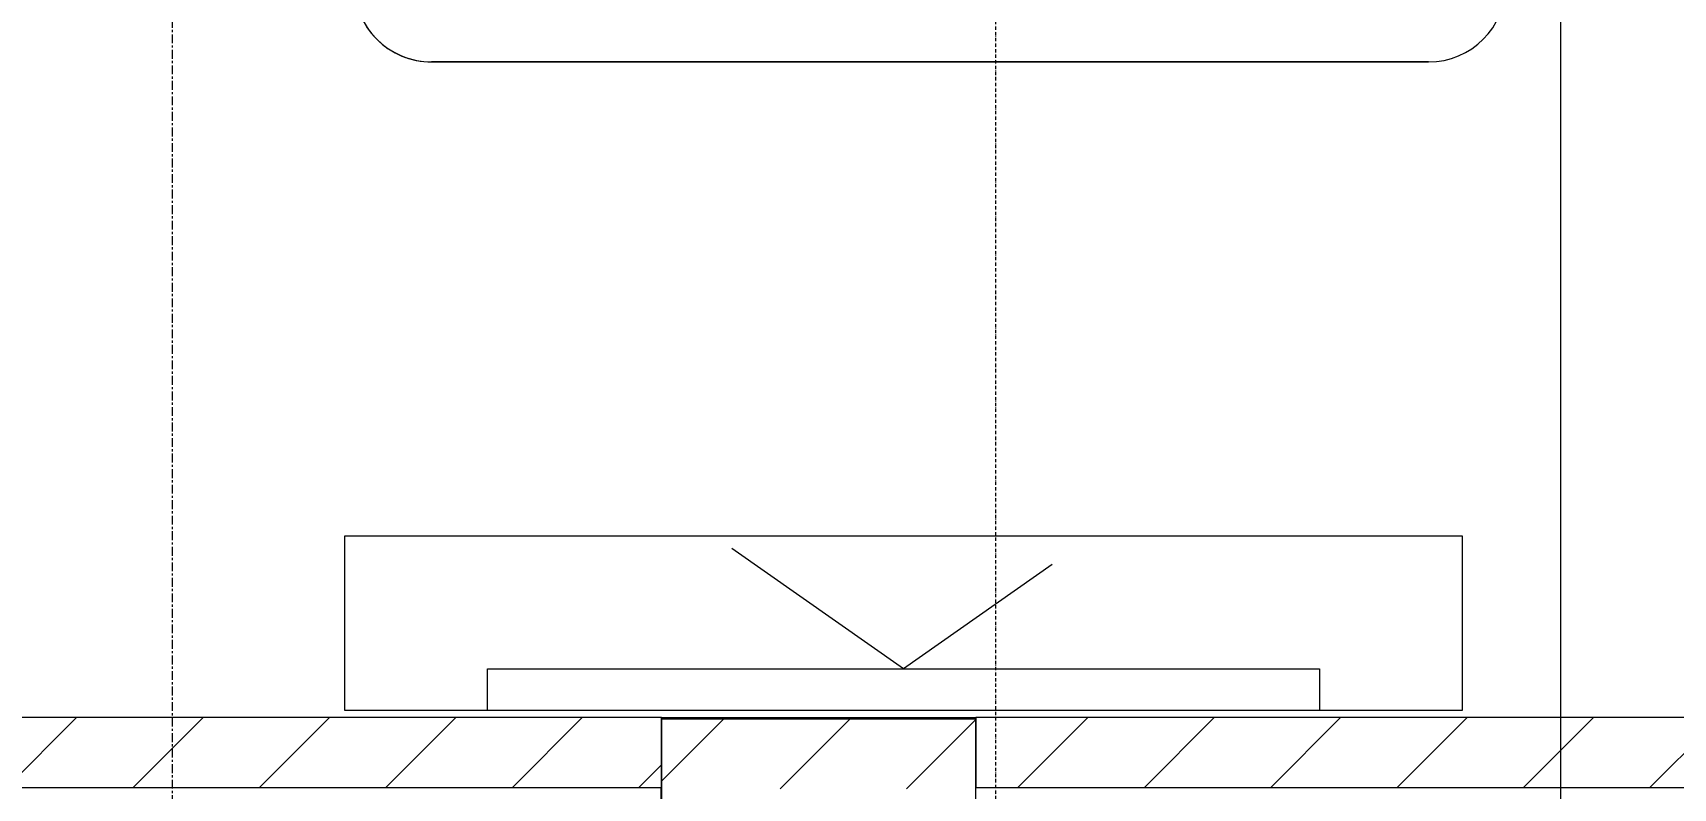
# Model space of a CAD drawing. Header units: millimetres. Extents: x 962 to 239635, y -15958 to 82755.
# Drawn here: x 107503 to 109853, y 66736 to 67817 of the extents above; entities that cross this region are included whole.
import ezdxf

# ---------------------------------------------------------------- set-up
doc = ezdxf.new("R2010")
doc.units = ezdxf.units.MM
doc.linetypes.add('Dash Dot 3_16_', pattern=[7.9375, 4.7625, -1.5875, 0, -1.5875])
doc.linetypes.add('Grid Line', pattern=[22.225, 12.7, -3.175, 3.175, -3.175])
for name, color, linetype, lineweight in [('0-1', 7, 'Continuous', 5), ('A-ANNO-DIMS', 211, 'Continuous', 9), ('A-ANNO-DIMS-160', 211, 'Continuous', 9), ('A-FLOR-1', 250, 'Continuous', 9), ('A-FLOR-2', 9, 'Continuous', 9), ('A-WALL-1', 253, 'Continuous', 18), ('A-WALL-3', 113, 'Continuous', 18), ('A-WALL-PATT-1', 10, 'Continuous', 9), ('A-WALL-PATT-2', 111, 'Continuous', 9), ('G-ANNO-SYMB-1', 111, 'Dash Dot 3_16_', 18), ('I-FURN-1', 254, 'Continuous', 9), ('S-GRID-1', 1, 'Grid Line', 9)]:
    doc.layers.add(name, color=color, linetype=linetype, lineweight=lineweight)
doc.styles.add('UTM Avo', font='UTM Avo.ttf', dxfattribs={"width": 0.9, "height": 400})
doc.dimstyles.new('1_Dim_chi_tiet_2_5_1', dxfattribs={"dimscale": 304.8, "dimtxt": 399.720379, "dimasz": 0.629921, "dimexe": 0.524934, "dimexo": 0.0625, "dimgap": 0.052493, "dimtad": 1, "dimdec": 0, "dimrnd": 5, "dimzin": 0, "dimdsep": 46, "dimtxsty": 'UTM Avo', "dimblk1": 'OBLIQUE', "dimblk2": 'OBLIQUE', "dimsah": 1, "dimcen": 0.09, "dimdle": 0.524934, "dimazin": 0, "dimtfac": 1, "dimtdec": 4, "dimtix": 1, "dimtmove": 0, "dimatfit": 3, "dimfxl": 1.049869, "dimfxlon": 1, "dimtvp": 1, "dimtolj": 1, "dimtzin": 0, "dimarcsym": 2})
pattern_1 = [(45, (0, 0), (-90.50967, 90.50967), [])]
pattern_2 = [(45, (61750.9, 0), (-90.50967, 90.50967), [])]

# ---------------------------------------------------------------- blocks, each defined once
blk = doc.blocks.new('NCV_TKTC_KET CAU_rvt-1-TKCS_MB TẦNG 2')
at = {"layer": 'A-FLOR-1'}
blk.add_line((46653, 66835.3), (47103, 66835.3), dxfattribs=at)
blk = doc.blocks.new('GIUONG NGU-2TAB-1600x2000 - GIUONG NGU-2TAB-1600x2000-901192-TKCS_MB TẦNG 2')
at = {"layer": 'I-FURN-1'}
for p, q in [((569.6, 2050), (1997.1, 2050)), ((1997.1, 2050), (569.6, 2050))]:
    blk.add_line(p, q, dxfattribs=at)
for centre, start, end in [((569.6, 1938.9), 90, 180), ((569.6, 1938.9), 90, 180), ((1997.1, 1938.9), 0, 90), ((1997.1, 1938.9), 360, 90)]:
    blk.add_arc(centre, 111.1, start, end, dxfattribs=at)
blk = doc.blocks.new('RES_BAN AN - RES_BAN AN-901221-TKCS_MB TẦNG 2')
at = {"layer": 'I-FURN-1'}
for p, q in [((0, 250), (1600, 250)), ((0, 0), (0, 250)), ((1600, 250), (1600, 0)), ((1600, 0), (0, 0))]:
    blk.add_line(p, q, dxfattribs=at)
blk = doc.blocks.new('KE TIVI-2 - KE TIVI-2-901222-TKCS_MB TẦNG 2')
at = {"layer": 'I-FURN-1'}
for p, q in [((0, 60), (-245.7, 232.1)), ((213, 209.1), (0, 60)), ((-595.6, 60), (595.6, 60)), ((-595.6, 0), (-595.6, 60)), ((595.6, 60), (595.6, 0)), ((595.6, 0), (-595.6, 0))]:
    blk.add_line(p, q, dxfattribs=at)
blk = doc.blocks.new('NCV_TKTC_TANG 2_rvt-1-TKCS_MB TẦNG 2')
at = {"layer": 'A-WALL-PATT-1'}
h = blk.add_hatch(dxfattribs=at)
h.set_pattern_fill('FP_1', color=256, style=0, pattern_type=2)
h.set_pattern_definition(pattern_1)
h.paths.add_polyline_path([(44752.6, 66736.9), (44752.6, 66836.9), (44652.6, 66836.9), (44652.6, 66736.9)])
h.paths.add_polyline_path([(45552.6, 66736.9), (46653, 66736.9), (46653, 66836.9), (45552.6, 66836.9)])
h = blk.add_hatch(dxfattribs=at)
h.set_pattern_fill('FP_1', color=256, style=0, pattern_type=2)
h.set_pattern_definition(pattern_1)
h.paths.add_polyline_path([(49052.6, 66736.9), (49052.6, 66836.9), (47103, 66836.9), (47103, 66736.9), (48053.9, 66736.9)])
at = {"layer": 'A-FLOR-2'}
for p, q in [((46653, 66836.9), (47103, 66836.9)), ((46652.6, 65886.9), (46652.6, 66736.9))]:
    blk.add_line(p, q, dxfattribs=at)
at = {"layer": 'A-WALL-1'}
for p, q in [((46653, 66836.9), (45552.6, 66836.9)), ((46653, 66736.9), (46653, 66836.9)), ((49052.6, 66836.9), (47103, 66836.9)), ((47103, 66836.9), (47103, 66736.9)), ((45552.6, 66736.9), (46653, 66736.9)), ((47103, 66736.9), (49052.6, 66736.9))]:
    blk.add_line(p, q, dxfattribs=at)
at = {"layer": 'I-FURN-1', "rotation": 180}
blk.add_blockref('GIUONG NGU-2TAB-1600x2000 - GIUONG NGU-2TAB-1600x2000-901192-TKCS_MB TẦNG 2', (48320.9, 69825.3), dxfattribs=at)
at = {"layer": 'I-FURN-1'}
for name, p in [('RES_BAN AN - RES_BAN AN-901221-TKCS_MB TẦNG 2', (46199.6, 66846.9)), ('KE TIVI-2 - KE TIVI-2-901222-TKCS_MB TẦNG 2', (46999.6, 66846.9))]:
    blk.add_blockref(name, p, dxfattribs=at)
blk = doc.blocks.new('DIMBLOCK264-TKCS_MB TẦNG 2')
at = {"layer": 'A-ANNO-DIMS-160'}
for p, q in [((109691.6, 61676.9), (109691.6, 69996.9)), ((109371.6, 69836.9), (109851.6, 69836.9)), ((109691.6, 69836.9), (109371.6, 69836.9)), ((109371.6, 61836.9), (109851.6, 61836.9)), ((109691.6, 61836.9), (109371.6, 61836.9))]:
    blk.add_line(p, q, dxfattribs=at)
at = {"layer": 'A-ANNO-DIMS-160', "lineweight": 25}
for p, q in [((109691.6, 69836.9), (109595.6, 69932.9)), ((109691.6, 69836.9), (109787.6, 69740.9)), ((109691.6, 61836.9), (109595.6, 61932.9)), ((109691.6, 61836.9), (109787.6, 61740.9))]:
    blk.add_line(p, q, dxfattribs=at)
at = {"layer": 'A-ANNO-DIMS-160', "color": 0, "insert": (109172, 65289.2), "char_height": 400, "width": 1314.636, "attachment_point": 1, "rotation": 90, "line_spacing_factor": 1.110334, "style": 'UTM Avo'}
blk.add_mtext('8000', dxfattribs=at)
blk = doc.blocks.new('_Oblique')
at = {"color": 0, "linetype": 'ByBlock', "lineweight": -2}
blk.add_line((-0.5, -0.5), (0.5, 0.5), dxfattribs=at)

msp = doc.modelspace()

# ---------------------------------------------------------------- hatches: boundary and pattern name
at = {"layer": 'A-WALL-PATT-2'}
h = msp.add_hatch(dxfattribs=at)
h.set_pattern_fill('FP_1', color=256, style=0, pattern_type=2)
h.set_pattern_definition(pattern_2)
h.paths.add_polyline_path([(108503.9, 65884.9), (108503.9, 66834.9), (108403.9, 66834.9), (108403.9, 65884.9)])
h = msp.add_hatch(dxfattribs=at)
h.set_pattern_fill('FP_1', color=256, style=0, pattern_type=2)
h.set_pattern_definition(pattern_2)
h.paths.add_polyline_path([(108503.9, 66734.9), (108853.9, 66734.9), (108853.9, 66834.9), (108503.9, 66834.9)])

# ---------------------------------------------------------------- linework, layer by layer
at = {"layer": 'A-WALL-3'}
for p, q in [((108403.9, 66834.9), (108403.9, 65884.9)), ((108853.9, 66834.9), (108403.9, 66834.9)), ((108853.9, 65884.9), (108853.9, 66834.9))]:
    msp.add_line(p, q, dxfattribs=at)
at = {"layer": 'G-ANNO-SYMB-1'}
msp.add_line((108882.2, 82373.8), (108882.2, 13320.5), dxfattribs=at)
at = {"layer": 'S-GRID-1'}
msp.add_line((107703.5, 19351.6), (107703.5, 76542.3), dxfattribs=at)

# ---------------------------------------------------------------- block references
at = {"layer": '0-1'}
for name in ['NCV_TKTC_KET CAU_rvt-1-TKCS_MB TẦNG 2', 'NCV_TKTC_TANG 2_rvt-1-TKCS_MB TẦNG 2']:
    msp.add_blockref(name, (61750.9, 0), dxfattribs=at)

# ---------------------------------------------------------------- dimensions: what is measured, and where the dimension line sits
at = {"layer": 'A-ANNO-DIMS'}
dim = msp.add_linear_dim(base=(109691.6, 69836.9), p1=(109371.6, 61836.9), p2=(109371.6, 69836.9), angle=90, dimstyle='1_Dim_chi_tiet_2_5_1', override={"dimpost": '<>', "dimfxl": 8000}, dxfattribs=at)
dim.commit()
dim.dimension.update_dxf_attribs({"geometry": 'DIMBLOCK264-TKCS_MB TẦNG 2', "text_midpoint": (109468.6, 65836.9)})

doc.saveas('drawing.dxf')
